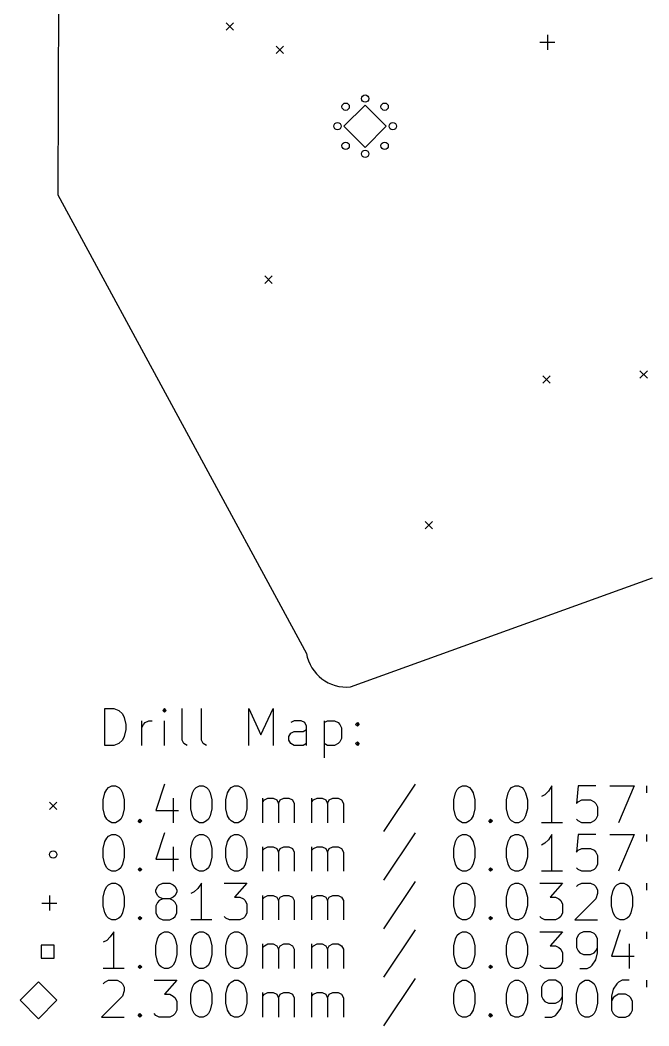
# Model space of a CAD drawing. Extents: x 80 to 219, y -168 to -27.
# Drawn here: x 80.4 to 114.6, y -167.6 to -112.9 of the extents above; entities that cross this region are included whole.
import ezdxf

# ---------------------------------------------------------------- set-up
doc = ezdxf.new("R2010")
doc.units = 0
doc.layers.add('BLACK', color=7, linetype='CONTINUOUS')

msp = doc.modelspace()

# ---------------------------------------------------------------- linework, layer by layer
at = {"layer": 'BLACK', "linetype": 'CONTINUOUS'}
for p, q in [((82.5822, -93.6361), (82.4822, -122.4361)), ((91.627472, -113.075), (92.027472, -113.475)), ((92.027472, -113.075), (91.627472, -113.475)), ((108.6758, -114.1361), (109.4886, -114.1361)), ((109.0822, -113.7297), (109.0822, -114.5425)), ((94.3354, -114.3525), (94.7354, -114.7525)), ((94.7354, -114.3525), (94.3354, -114.7525)), ((99.1761, -117.55), (98.0261, -118.7)), ((100.3261, -118.7), (99.1761, -117.55)), ((98.0261, -118.7), (99.1761, -119.85)), ((99.1761, -119.85), (100.3261, -118.7)), ((82.4822, -122.4361), (95.9822, -147.3361)), ((93.7202, -126.8366), (94.1202, -127.2366)), ((94.1202, -126.8366), (93.7202, -127.2366)), ((114.1094, -131.9943), (114.5094, -132.3943)), ((114.5094, -131.9943), (114.1094, -132.3943)), ((108.8282, -132.2643), (109.2282, -132.6643)), ((109.2282, -132.2643), (108.8282, -132.6643)), ((102.4389, -140.178), (102.8389, -140.578)), ((102.8389, -140.178), (102.4389, -140.578)), ((98.384644, -149.162984), (114.7822, -143.2361)), ((85.039968, -152.337005), (85.039968, -150.337005)), ((85.039968, -150.337005), (85.516158, -150.337005)), ((85.516158, -150.337005), (85.801873, -150.432243)), ((85.801873, -150.432243), (85.992349, -150.622719)), ((85.992349, -150.622719), (86.087587, -150.813195)), ((88.278063, -150.337005), (88.182825, -150.432243)), ((88.182825, -150.432243), (88.278063, -150.527481)), ((88.373301, -150.432243), (88.278063, -150.337005)), ((88.278063, -150.337005), (88.278063, -150.527481)), ((88.278063, -150.527481), (88.373301, -150.432243)), ((89.230444, -152.05129), (89.230444, -150.337005)), ((90.278063, -152.05129), (90.278063, -150.337005)), ((92.849492, -152.337005), (92.849492, -150.337005)), ((92.849492, -150.337005), (93.516159, -151.765576)), ((93.516159, -151.765576), (94.182825, -150.337005)), ((94.182825, -150.337005), (94.182825, -152.337005)), ((86.087587, -150.813195), (86.182825, -151.194147)), ((86.182825, -151.194147), (86.182825, -151.479862)), ((87.039968, -152.337005), (87.039968, -151.003671)), ((87.039968, -151.384624), (87.135206, -151.194147)), ((87.135206, -151.194147), (87.230444, -151.098909)), ((87.230444, -151.098909), (87.42092, -151.003671)), ((87.42092, -151.003671), (87.611397, -151.003671)), ((88.278063, -152.337005), (88.278063, -151.003671)), ((95.325682, -151.003671), (95.135206, -151.098909)), ((95.706635, -151.003671), (95.325682, -151.003671)), ((95.897111, -151.098909), (95.706635, -151.003671)), ((95.992349, -151.289386), (95.897111, -151.098909)), ((95.992349, -152.337005), (95.992349, -151.289386)), ((96.94473, -151.003671), (96.94473, -153.003671)), ((96.94473, -151.098909), (97.135206, -151.003671)), ((97.135206, -151.003671), (97.516159, -151.003671)), ((97.516159, -151.003671), (97.706635, -151.098909)), ((97.706635, -151.098909), (97.801873, -151.194147)), ((97.801873, -151.194147), (97.897111, -151.384624)), ((98.659016, -151.194147), (98.754254, -151.098909)), ((98.754254, -151.289386), (98.659016, -151.194147)), ((98.754254, -151.098909), (98.849492, -151.194147)), ((98.754254, -151.098909), (98.754254, -151.289386)), ((98.849492, -151.194147), (98.754254, -151.289386)), ((86.087587, -151.860814), (85.992349, -152.05129)), ((86.182825, -151.479862), (86.087587, -151.860814)), ((95.039968, -151.860814), (95.135206, -151.670338)), ((95.039968, -152.05129), (95.039968, -151.860814)), ((95.135206, -151.670338), (95.325682, -151.5751)), ((95.325682, -151.5751), (95.801873, -151.5751)), ((95.801873, -151.5751), (95.992349, -151.479862)), ((97.897111, -151.384624), (97.897111, -151.956052)), ((85.516158, -152.337005), (85.039968, -152.337005)), ((85.801873, -152.241767), (85.516158, -152.337005)), ((85.992349, -152.05129), (85.801873, -152.241767)), ((89.325682, -152.241767), (89.230444, -152.05129)), ((89.516158, -152.337005), (89.325682, -152.241767)), ((90.373301, -152.241767), (90.278063, -152.05129)), ((90.563777, -152.337005), (90.373301, -152.241767)), ((95.135206, -152.241767), (95.039968, -152.05129)), ((95.325682, -152.337005), (95.135206, -152.241767)), ((95.801873, -152.337005), (95.325682, -152.337005)), ((95.992349, -152.241767), (95.801873, -152.337005)), ((97.135206, -152.337005), (96.94473, -152.241767)), ((97.516159, -152.337005), (97.135206, -152.337005)), ((97.706635, -152.241767), (97.516159, -152.337005)), ((97.801873, -152.146528), (97.706635, -152.241767)), ((97.897111, -151.956052), (97.801873, -152.146528)), ((98.659016, -152.241767), (98.754254, -152.146528)), ((98.754254, -152.337005), (98.659016, -152.241767)), ((98.754254, -152.146528), (98.849492, -152.241767)), ((98.754254, -152.146528), (98.754254, -152.337005)), ((98.849492, -152.241767), (98.754254, -152.337005)), ((85.230444, -154.632243), (85.42092, -154.537005)), ((85.42092, -154.537005), (85.611397, -154.537005)), ((85.611397, -154.537005), (85.801873, -154.632243)), ((88.278063, -154.441767), (87.801873, -155.870338)), ((89.992349, -154.632243), (90.182825, -154.537005)), ((90.182825, -154.537005), (90.373302, -154.537005)), ((90.373302, -154.537005), (90.563778, -154.632243)), ((91.897111, -154.632243), (92.087587, -154.537005)), ((92.087587, -154.537005), (92.278064, -154.537005)), ((92.278064, -154.537005), (92.46854, -154.632243)), ((101.897112, -154.441767), (100.182827, -157.013195)), ((104.278065, -154.632243), (104.468541, -154.537005)), ((104.468541, -154.537005), (104.659018, -154.537005)), ((104.659018, -154.537005), (104.849494, -154.632243)), ((107.135208, -154.632243), (107.325684, -154.537005)), ((107.325684, -154.537005), (107.516161, -154.537005)), ((107.516161, -154.537005), (107.706637, -154.632243)), ((109.325684, -154.537005), (109.135208, -154.822719)), ((109.325684, -156.537005), (109.325684, -154.537005)), ((110.754256, -154.537005), (110.659018, -155.489386)), ((111.706637, -154.537005), (110.754256, -154.537005)), ((112.468542, -154.537005), (113.801875, -154.537005)), ((113.801875, -154.537005), (112.944732, -156.537005)), ((114.468542, -154.537005), (114.468542, -154.917957)), ((84.94473, -155.298909), (85.039968, -154.917957)), ((85.039968, -154.917957), (85.135206, -154.727481)), ((85.135206, -154.727481), (85.230444, -154.632243)), ((85.801873, -154.632243), (85.897111, -154.727481)), ((85.897111, -154.727481), (85.992349, -154.917957)), ((85.992349, -154.917957), (86.087587, -155.298909)), ((89.706635, -155.298909), (89.801873, -154.917957)), ((89.801873, -154.917957), (89.897111, -154.727481)), ((89.897111, -154.727481), (89.992349, -154.632243)), ((90.563778, -154.632243), (90.659016, -154.727481)), ((90.659016, -154.727481), (90.754254, -154.917957)), ((90.754254, -154.917957), (90.849492, -155.298909)), ((91.611397, -155.298909), (91.706635, -154.917957)), ((91.706635, -154.917957), (91.801873, -154.727481)), ((91.801873, -154.727481), (91.897111, -154.632243)), ((92.46854, -154.632243), (92.563778, -154.727481)), ((92.563778, -154.727481), (92.659016, -154.917957)), ((92.659016, -154.917957), (92.754254, -155.298909)), ((103.992351, -155.298909), (104.087589, -154.917957)), ((104.087589, -154.917957), (104.182827, -154.727481)), ((104.182827, -154.727481), (104.278065, -154.632243)), ((104.849494, -154.632243), (104.944732, -154.727481)), ((104.944732, -154.727481), (105.03997, -154.917957)), ((105.03997, -154.917957), (105.135208, -155.298909)), ((106.849494, -155.298909), (106.944732, -154.917957)), ((106.944732, -154.917957), (107.03997, -154.727481)), ((107.03997, -154.727481), (107.135208, -154.632243)), ((107.706637, -154.632243), (107.801875, -154.727481)), ((107.801875, -154.727481), (107.897113, -154.917957)), ((107.897113, -154.917957), (107.992351, -155.298909)), ((108.944732, -155.013195), (108.754256, -155.108433)), ((109.135208, -154.822719), (108.944732, -155.013195)), ((82.0322, -155.422167), (82.4322, -155.822167)), ((82.4322, -155.422167), (82.0322, -155.822167)), ((84.94473, -155.7751), (84.94473, -155.298909)), ((86.087587, -155.298909), (86.087587, -155.7751)), ((88.754254, -155.203671), (88.754254, -156.537005)), ((89.706635, -155.7751), (89.706635, -155.298909)), ((90.849492, -155.298909), (90.849492, -155.7751)), ((91.611397, -155.7751), (91.611397, -155.298909)), ((92.754254, -155.298909), (92.754254, -155.7751)), ((93.611397, -156.537005), (93.611397, -155.203671)), ((93.611397, -155.394147), (93.706635, -155.298909)), ((93.706635, -155.298909), (93.897111, -155.203671)), ((93.897111, -155.203671), (94.182826, -155.203671)), ((94.182826, -155.203671), (94.373302, -155.298909)), ((94.373302, -155.298909), (94.46854, -155.489386)), ((94.46854, -155.489386), (94.563778, -155.298909)), ((94.46854, -155.489386), (94.46854, -156.537005)), ((94.563778, -155.298909), (94.754254, -155.203671)), ((94.754254, -155.203671), (95.039968, -155.203671)), ((95.039968, -155.203671), (95.230445, -155.298909)), ((95.230445, -155.298909), (95.325683, -155.489386)), ((95.325683, -155.489386), (95.325683, -156.537005)), ((96.278064, -156.537005), (96.278064, -155.203671)), ((96.278064, -155.394147), (96.373302, -155.298909)), ((96.373302, -155.298909), (96.563778, -155.203671)), ((96.563778, -155.203671), (96.849493, -155.203671)), ((96.849493, -155.203671), (97.039969, -155.298909)), ((97.039969, -155.298909), (97.135207, -155.489386)), ((97.135207, -155.489386), (97.230445, -155.298909)), ((97.135207, -155.489386), (97.135207, -156.537005)), ((97.230445, -155.298909), (97.420921, -155.203671)), ((97.420921, -155.203671), (97.706635, -155.203671)), ((97.706635, -155.203671), (97.897112, -155.298909)), ((97.897112, -155.298909), (97.99235, -155.489386)), ((97.99235, -155.489386), (97.99235, -156.537005)), ((103.992351, -155.7751), (103.992351, -155.298909)), ((105.135208, -155.298909), (105.135208, -155.7751)), ((106.849494, -155.7751), (106.849494, -155.298909)), ((107.992351, -155.298909), (107.992351, -155.7751)), ((110.659018, -155.489386), (110.754256, -155.394147)), ((110.754256, -155.394147), (110.944732, -155.298909)), ((110.944732, -155.298909), (111.420923, -155.298909)), ((111.420923, -155.298909), (111.611399, -155.394147)), ((111.611399, -155.394147), (111.706637, -155.489386)), ((111.706637, -155.489386), (111.801875, -155.679862)), ((111.801875, -155.679862), (111.801875, -156.156052)), ((85.039968, -156.156052), (84.94473, -155.7751)), ((85.135206, -156.346528), (85.039968, -156.156052)), ((85.992349, -156.156052), (85.897111, -156.346528)), ((86.087587, -155.7751), (85.992349, -156.156052)), ((87.801873, -155.870338), (89.039968, -155.870338)), ((89.801873, -156.156052), (89.706635, -155.7751)), ((89.897111, -156.346528), (89.801873, -156.156052)), ((90.754254, -156.156052), (90.659016, -156.346528)), ((90.849492, -155.7751), (90.754254, -156.156052)), ((91.706635, -156.156052), (91.611397, -155.7751)), ((91.801873, -156.346528), (91.706635, -156.156052)), ((92.659016, -156.156052), (92.563778, -156.346528)), ((92.754254, -155.7751), (92.659016, -156.156052)), ((104.087589, -156.156052), (103.992351, -155.7751)), ((104.182827, -156.346528), (104.087589, -156.156052)), ((105.03997, -156.156052), (104.944732, -156.346528)), ((105.135208, -155.7751), (105.03997, -156.156052)), ((106.944732, -156.156052), (106.849494, -155.7751)), ((107.03997, -156.346528), (106.944732, -156.156052)), ((107.897113, -156.156052), (107.801875, -156.346528)), ((107.992351, -155.7751), (107.897113, -156.156052)), ((111.801875, -156.156052), (111.706637, -156.346528)), ((85.230444, -156.441767), (85.135206, -156.346528)), ((85.42092, -156.537005), (85.230444, -156.441767)), ((85.611397, -156.537005), (85.42092, -156.537005)), ((85.801873, -156.441767), (85.611397, -156.537005)), ((85.897111, -156.346528), (85.801873, -156.441767)), ((86.849492, -156.441767), (86.94473, -156.346528)), ((86.94473, -156.537005), (86.849492, -156.441767)), ((86.94473, -156.346528), (87.039968, -156.441767)), ((86.94473, -156.346528), (86.94473, -156.537005)), ((87.039968, -156.441767), (86.94473, -156.537005)), ((89.992349, -156.441767), (89.897111, -156.346528)), ((90.182825, -156.537005), (89.992349, -156.441767)), ((90.373302, -156.537005), (90.182825, -156.537005)), ((90.563778, -156.441767), (90.373302, -156.537005)), ((90.659016, -156.346528), (90.563778, -156.441767)), ((91.897111, -156.441767), (91.801873, -156.346528)), ((92.087587, -156.537005), (91.897111, -156.441767)), ((92.278064, -156.537005), (92.087587, -156.537005)), ((92.46854, -156.441767), (92.278064, -156.537005)), ((92.563778, -156.346528), (92.46854, -156.441767)), ((104.278065, -156.441767), (104.182827, -156.346528)), ((104.468541, -156.537005), (104.278065, -156.441767)), ((104.659018, -156.537005), (104.468541, -156.537005)), ((104.849494, -156.441767), (104.659018, -156.537005)), ((104.944732, -156.346528), (104.849494, -156.441767)), ((105.897113, -156.441767), (105.992351, -156.346528)), ((105.992351, -156.537005), (105.897113, -156.441767)), ((105.992351, -156.346528), (106.087589, -156.441767)), ((105.992351, -156.346528), (105.992351, -156.537005)), ((106.087589, -156.441767), (105.992351, -156.537005)), ((107.135208, -156.441767), (107.03997, -156.346528)), ((107.325684, -156.537005), (107.135208, -156.441767)), ((107.516161, -156.537005), (107.325684, -156.537005)), ((107.706637, -156.441767), (107.516161, -156.537005)), ((107.801875, -156.346528), (107.706637, -156.441767)), ((109.897113, -156.537005), (108.754256, -156.537005)), ((110.754256, -156.441767), (110.659018, -156.346528)), ((110.944732, -156.537005), (110.754256, -156.441767)), ((111.420923, -156.537005), (110.944732, -156.537005)), ((111.611399, -156.441767), (111.420923, -156.537005)), ((111.706637, -156.346528), (111.611399, -156.441767)), ((85.135206, -157.367481), (85.230444, -157.272243)), ((85.230444, -157.272243), (85.42092, -157.177005)), ((85.42092, -157.177005), (85.611397, -157.177005)), ((85.611397, -157.177005), (85.801873, -157.272243)), ((85.801873, -157.272243), (85.897111, -157.367481)), ((88.278063, -157.081767), (87.801873, -158.510338)), ((89.897111, -157.367481), (89.992349, -157.272243)), ((89.992349, -157.272243), (90.182825, -157.177005)), ((90.182825, -157.177005), (90.373302, -157.177005)), ((90.373302, -157.177005), (90.563778, -157.272243)), ((90.563778, -157.272243), (90.659016, -157.367481)), ((91.801873, -157.367481), (91.897111, -157.272243)), ((91.897111, -157.272243), (92.087587, -157.177005)), ((92.087587, -157.177005), (92.278064, -157.177005)), ((92.278064, -157.177005), (92.46854, -157.272243)), ((92.46854, -157.272243), (92.563778, -157.367481)), ((101.897112, -157.081767), (100.182827, -159.653195)), ((104.182827, -157.367481), (104.278065, -157.272243)), ((104.278065, -157.272243), (104.468541, -157.177005)), ((104.468541, -157.177005), (104.659018, -157.177005)), ((104.659018, -157.177005), (104.849494, -157.272243)), ((104.849494, -157.272243), (104.944732, -157.367481)), ((107.03997, -157.367481), (107.135208, -157.272243)), ((107.135208, -157.272243), (107.325684, -157.177005)), ((107.325684, -157.177005), (107.516161, -157.177005)), ((107.516161, -157.177005), (107.706637, -157.272243)), ((107.706637, -157.272243), (107.801875, -157.367481)), ((109.325684, -157.177005), (109.135208, -157.462719)), ((109.325684, -159.177005), (109.325684, -157.177005)), ((110.754256, -157.177005), (110.659018, -158.129386)), ((111.706637, -157.177005), (110.754256, -157.177005)), ((112.468542, -157.177005), (113.801875, -157.177005)), ((113.801875, -157.177005), (112.944732, -159.177005)), ((114.468542, -157.177005), (114.468542, -157.557957)), ((84.94473, -157.938909), (85.039968, -157.557957)), ((85.039968, -157.557957), (85.135206, -157.367481)), ((85.897111, -157.367481), (85.992349, -157.557957)), ((85.992349, -157.557957), (86.087587, -157.938909)), ((88.754254, -157.843671), (88.754254, -159.177005)), ((89.706635, -157.938909), (89.801873, -157.557957)), ((89.801873, -157.557957), (89.897111, -157.367481)), ((90.659016, -157.367481), (90.754254, -157.557957)), ((90.754254, -157.557957), (90.849492, -157.938909)), ((91.611397, -157.938909), (91.706635, -157.557957)), ((91.706635, -157.557957), (91.801873, -157.367481)), ((92.563778, -157.367481), (92.659016, -157.557957)), ((92.659016, -157.557957), (92.754254, -157.938909)), ((93.611397, -159.177005), (93.611397, -157.843671)), ((93.706635, -157.938909), (93.897111, -157.843671)), ((93.897111, -157.843671), (94.182826, -157.843671)), ((94.182826, -157.843671), (94.373302, -157.938909)), ((94.563778, -157.938909), (94.754254, -157.843671)), ((94.754254, -157.843671), (95.039968, -157.843671)), ((95.039968, -157.843671), (95.230445, -157.938909)), ((96.278064, -159.177005), (96.278064, -157.843671)), ((96.373302, -157.938909), (96.563778, -157.843671)), ((96.563778, -157.843671), (96.849493, -157.843671)), ((96.849493, -157.843671), (97.039969, -157.938909)), ((97.230445, -157.938909), (97.420921, -157.843671)), ((97.420921, -157.843671), (97.706635, -157.843671)), ((97.706635, -157.843671), (97.897112, -157.938909)), ((103.992351, -157.938909), (104.087589, -157.557957)), ((104.087589, -157.557957), (104.182827, -157.367481)), ((104.944732, -157.367481), (105.03997, -157.557957)), ((105.03997, -157.557957), (105.135208, -157.938909)), ((106.849494, -157.938909), (106.944732, -157.557957)), ((106.944732, -157.557957), (107.03997, -157.367481)), ((107.801875, -157.367481), (107.897113, -157.557957)), ((107.897113, -157.557957), (107.992351, -157.938909)), ((108.944732, -157.653195), (108.754256, -157.748433)), ((109.135208, -157.462719), (108.944732, -157.653195)), ((84.94473, -158.4151), (84.94473, -157.938909)), ((85.039968, -158.796052), (84.94473, -158.4151)), ((86.087587, -158.4151), (85.992349, -158.796052)), ((86.087587, -157.938909), (86.087587, -158.4151)), ((89.706635, -158.4151), (89.706635, -157.938909)), ((89.801873, -158.796052), (89.706635, -158.4151)), ((90.849492, -158.4151), (90.754254, -158.796052)), ((90.849492, -157.938909), (90.849492, -158.4151)), ((91.611397, -158.4151), (91.611397, -157.938909)), ((91.706635, -158.796052), (91.611397, -158.4151)), ((92.754254, -158.4151), (92.659016, -158.796052)), ((92.754254, -157.938909), (92.754254, -158.4151)), ((93.611397, -158.034147), (93.706635, -157.938909)), ((94.373302, -157.938909), (94.46854, -158.129386)), ((94.46854, -158.129386), (94.563778, -157.938909)), ((94.46854, -158.129386), (94.46854, -159.177005)), ((95.230445, -157.938909), (95.325683, -158.129386)), ((95.325683, -158.129386), (95.325683, -159.177005)), ((96.278064, -158.034147), (96.373302, -157.938909)), ((97.039969, -157.938909), (97.135207, -158.129386)), ((97.135207, -158.129386), (97.230445, -157.938909)), ((97.135207, -158.129386), (97.135207, -159.177005)), ((97.897112, -157.938909), (97.99235, -158.129386)), ((97.99235, -158.129386), (97.99235, -159.177005)), ((103.992351, -158.4151), (103.992351, -157.938909)), ((104.087589, -158.796052), (103.992351, -158.4151)), ((105.135208, -158.4151), (105.03997, -158.796052)), ((105.135208, -157.938909), (105.135208, -158.4151)), ((106.849494, -158.4151), (106.849494, -157.938909)), ((106.944732, -158.796052), (106.849494, -158.4151)), ((107.992351, -158.4151), (107.897113, -158.796052)), ((107.992351, -157.938909), (107.992351, -158.4151)), ((110.659018, -158.129386), (110.754256, -158.034147)), ((110.754256, -158.034147), (110.944732, -157.938909)), ((110.944732, -157.938909), (111.420923, -157.938909)), ((111.420923, -157.938909), (111.611399, -158.034147)), ((111.611399, -158.034147), (111.706637, -158.129386)), ((111.706637, -158.129386), (111.801875, -158.319862)), ((111.801875, -158.319862), (111.801875, -158.796052)), ((85.135206, -158.986528), (85.039968, -158.796052)), ((85.230444, -159.081767), (85.135206, -158.986528)), ((85.897111, -158.986528), (85.801873, -159.081767)), ((85.992349, -158.796052), (85.897111, -158.986528)), ((86.849492, -159.081767), (86.94473, -158.986528)), ((86.94473, -158.986528), (87.039968, -159.081767)), ((86.94473, -158.986528), (86.94473, -159.177005)), ((87.801873, -158.510338), (89.039968, -158.510338)), ((89.897111, -158.986528), (89.801873, -158.796052)), ((89.992349, -159.081767), (89.897111, -158.986528)), ((90.659016, -158.986528), (90.563778, -159.081767)), ((90.754254, -158.796052), (90.659016, -158.986528)), ((91.801873, -158.986528), (91.706635, -158.796052)), ((91.897111, -159.081767), (91.801873, -158.986528)), ((92.563778, -158.986528), (92.46854, -159.081767)), ((92.659016, -158.796052), (92.563778, -158.986528)), ((104.182827, -158.986528), (104.087589, -158.796052)), ((104.278065, -159.081767), (104.182827, -158.986528)), ((104.944732, -158.986528), (104.849494, -159.081767)), ((105.03997, -158.796052), (104.944732, -158.986528)), ((105.897113, -159.081767), (105.992351, -158.986528)), ((105.992351, -158.986528), (106.087589, -159.081767)), ((105.992351, -158.986528), (105.992351, -159.177005)), ((107.03997, -158.986528), (106.944732, -158.796052)), ((107.135208, -159.081767), (107.03997, -158.986528)), ((107.801875, -158.986528), (107.706637, -159.081767)), ((107.897113, -158.796052), (107.801875, -158.986528)), ((110.754256, -159.081767), (110.659018, -158.986528)), ((111.706637, -158.986528), (111.611399, -159.081767)), ((111.801875, -158.796052), (111.706637, -158.986528)), ((85.42092, -159.177005), (85.230444, -159.081767)), ((85.611397, -159.177005), (85.42092, -159.177005)), ((85.801873, -159.081767), (85.611397, -159.177005)), ((86.94473, -159.177005), (86.849492, -159.081767)), ((87.039968, -159.081767), (86.94473, -159.177005)), ((90.182825, -159.177005), (89.992349, -159.081767)), ((90.373302, -159.177005), (90.182825, -159.177005)), ((90.563778, -159.081767), (90.373302, -159.177005)), ((92.087587, -159.177005), (91.897111, -159.081767)), ((92.278064, -159.177005), (92.087587, -159.177005)), ((92.46854, -159.081767), (92.278064, -159.177005)), ((104.468541, -159.177005), (104.278065, -159.081767)), ((104.659018, -159.177005), (104.468541, -159.177005)), ((104.849494, -159.081767), (104.659018, -159.177005)), ((105.992351, -159.177005), (105.897113, -159.081767)), ((106.087589, -159.081767), (105.992351, -159.177005)), ((107.325684, -159.177005), (107.135208, -159.081767)), ((107.516161, -159.177005), (107.325684, -159.177005)), ((107.706637, -159.081767), (107.516161, -159.177005)), ((109.897113, -159.177005), (108.754256, -159.177005)), ((110.944732, -159.177005), (110.754256, -159.081767)), ((111.420923, -159.177005), (110.944732, -159.177005)), ((111.611399, -159.081767), (111.420923, -159.177005)), ((85.039968, -160.197957), (85.135206, -160.007481)), ((85.135206, -160.007481), (85.230444, -159.912243)), ((85.230444, -159.912243), (85.42092, -159.817005)), ((85.42092, -159.817005), (85.611397, -159.817005)), ((85.611397, -159.817005), (85.801873, -159.912243)), ((85.801873, -159.912243), (85.897111, -160.007481)), ((85.897111, -160.007481), (85.992349, -160.197957)), ((87.801873, -160.197957), (87.897111, -160.007481)), ((87.897111, -160.007481), (87.992349, -159.912243)), ((87.992349, -159.912243), (88.182825, -159.817005)), ((88.182825, -159.817005), (88.563778, -159.817005)), ((88.563778, -159.817005), (88.754254, -159.912243)), ((88.754254, -159.912243), (88.849492, -160.007481)), ((88.849492, -160.007481), (88.94473, -160.197957)), ((90.278063, -159.817005), (90.087587, -160.102719)), ((90.278063, -161.817005), (90.278063, -159.817005)), ((91.516159, -159.817005), (92.754254, -159.817005)), ((92.754254, -159.817005), (92.087587, -160.578909)), ((101.897112, -159.721767), (100.182827, -162.293195)), ((104.087589, -160.197957), (104.182827, -160.007481)), ((104.182827, -160.007481), (104.278065, -159.912243)), ((104.278065, -159.912243), (104.468541, -159.817005)), ((104.468541, -159.817005), (104.659018, -159.817005)), ((104.659018, -159.817005), (104.849494, -159.912243)), ((104.849494, -159.912243), (104.944732, -160.007481)), ((104.944732, -160.007481), (105.03997, -160.197957)), ((106.944732, -160.197957), (107.03997, -160.007481)), ((107.03997, -160.007481), (107.135208, -159.912243)), ((107.135208, -159.912243), (107.325684, -159.817005)), ((107.325684, -159.817005), (107.516161, -159.817005)), ((107.516161, -159.817005), (107.706637, -159.912243)), ((107.706637, -159.912243), (107.801875, -160.007481)), ((107.801875, -160.007481), (107.897113, -160.197957)), ((108.659018, -159.817005), (109.897113, -159.817005)), ((109.897113, -159.817005), (109.230446, -160.578909)), ((110.659018, -160.007481), (110.754256, -159.912243)), ((110.754256, -159.912243), (110.944732, -159.817005)), ((110.944732, -159.817005), (111.420923, -159.817005)), ((111.420923, -159.817005), (111.611399, -159.912243)), ((111.611399, -159.912243), (111.706637, -160.007481)), ((111.706637, -160.007481), (111.801875, -160.197957)), ((112.659018, -160.197957), (112.754256, -160.007481)), ((112.754256, -160.007481), (112.849494, -159.912243)), ((112.849494, -159.912243), (113.03997, -159.817005)), ((113.03997, -159.817005), (113.230447, -159.817005)), ((113.230447, -159.817005), (113.420923, -159.912243)), ((113.420923, -159.912243), (113.516161, -160.007481)), ((113.516161, -160.007481), (113.611399, -160.197957)), ((114.468542, -159.817005), (114.468542, -160.197957)), ((82.0258, -160.495767), (82.0258, -161.308567)), ((84.94473, -160.578909), (85.039968, -160.197957)), ((84.94473, -161.0551), (84.94473, -160.578909)), ((85.992349, -160.197957), (86.087587, -160.578909)), ((86.087587, -160.578909), (86.087587, -161.0551)), ((87.801873, -160.293195), (87.801873, -160.197957)), ((87.897111, -160.483671), (87.801873, -160.293195)), ((87.992349, -160.578909), (87.897111, -160.483671)), ((88.182825, -160.674147), (87.992349, -160.578909)), ((88.754254, -160.578909), (88.563778, -160.674147)), ((88.849492, -160.483671), (88.754254, -160.578909)), ((88.94473, -160.293195), (88.849492, -160.483671)), ((88.94473, -160.197957), (88.94473, -160.293195)), ((89.897111, -160.293195), (89.706635, -160.388433)), ((90.087587, -160.102719), (89.897111, -160.293195)), ((92.087587, -160.578909), (92.373302, -160.578909)), ((92.373302, -160.578909), (92.563778, -160.674147)), ((93.611397, -161.817005), (93.611397, -160.483671)), ((93.611397, -160.674147), (93.706635, -160.578909)), ((93.706635, -160.578909), (93.897111, -160.483671)), ((93.897111, -160.483671), (94.182826, -160.483671)), ((94.182826, -160.483671), (94.373302, -160.578909)), ((94.373302, -160.578909), (94.46854, -160.769386)), ((94.46854, -160.769386), (94.563778, -160.578909)), ((94.563778, -160.578909), (94.754254, -160.483671)), ((94.754254, -160.483671), (95.039968, -160.483671)), ((95.039968, -160.483671), (95.230445, -160.578909)), ((95.230445, -160.578909), (95.325683, -160.769386)), ((96.278064, -161.817005), (96.278064, -160.483671)), ((96.278064, -160.674147), (96.373302, -160.578909)), ((96.373302, -160.578909), (96.563778, -160.483671)), ((96.563778, -160.483671), (96.849493, -160.483671)), ((96.849493, -160.483671), (97.039969, -160.578909)), ((97.039969, -160.578909), (97.135207, -160.769386)), ((97.135207, -160.769386), (97.230445, -160.578909)), ((97.230445, -160.578909), (97.420921, -160.483671)), ((97.420921, -160.483671), (97.706635, -160.483671)), ((97.706635, -160.483671), (97.897112, -160.578909)), ((97.897112, -160.578909), (97.99235, -160.769386)), ((103.992351, -160.578909), (104.087589, -160.197957)), ((103.992351, -161.0551), (103.992351, -160.578909)), ((105.03997, -160.197957), (105.135208, -160.578909)), ((105.135208, -160.578909), (105.135208, -161.0551)), ((106.849494, -160.578909), (106.944732, -160.197957)), ((106.849494, -161.0551), (106.849494, -160.578909)), ((107.897113, -160.197957), (107.992351, -160.578909)), ((107.992351, -160.578909), (107.992351, -161.0551)), ((109.230446, -160.578909), (109.516161, -160.578909)), ((109.516161, -160.578909), (109.706637, -160.674147)), ((111.801875, -160.388433), (111.706637, -160.674147)), ((111.801875, -160.197957), (111.801875, -160.388433)), ((112.56378, -160.578909), (112.659018, -160.197957)), ((112.56378, -161.0551), (112.56378, -160.578909)), ((113.611399, -160.197957), (113.706637, -160.578909)), ((113.706637, -160.578909), (113.706637, -161.0551)), ((81.6194, -160.902167), (82.4322, -160.902167)), ((85.039968, -161.436052), (84.94473, -161.0551)), ((86.087587, -161.0551), (85.992349, -161.436052)), ((87.897111, -160.864624), (87.801873, -161.0551)), ((87.801873, -161.0551), (87.801873, -161.436052)), ((87.992349, -160.769386), (87.897111, -160.864624)), ((88.182825, -160.674147), (87.992349, -160.769386)), ((88.563778, -160.674147), (88.182825, -160.674147)), ((88.754254, -160.769386), (88.563778, -160.674147)), ((88.849492, -160.864624), (88.754254, -160.769386)), ((88.94473, -161.0551), (88.849492, -160.864624)), ((88.94473, -161.436052), (88.94473, -161.0551)), ((92.563778, -160.674147), (92.659016, -160.769386)), ((92.659016, -160.769386), (92.754254, -160.959862)), ((92.754254, -160.959862), (92.754254, -161.436052)), ((94.46854, -160.769386), (94.46854, -161.817005)), ((95.325683, -160.769386), (95.325683, -161.817005)), ((97.135207, -160.769386), (97.135207, -161.817005)), ((97.99235, -160.769386), (97.99235, -161.817005)), ((104.087589, -161.436052), (103.992351, -161.0551)), ((105.135208, -161.0551), (105.03997, -161.436052)), ((106.944732, -161.436052), (106.849494, -161.0551)), ((107.992351, -161.0551), (107.897113, -161.436052)), ((109.706637, -160.674147), (109.801875, -160.769386)), ((109.801875, -160.769386), (109.897113, -160.959862)), ((109.897113, -160.959862), (109.897113, -161.436052)), ((111.706637, -160.674147), (110.56378, -161.817005)), ((112.659018, -161.436052), (112.56378, -161.0551)), ((113.706637, -161.0551), (113.611399, -161.436052)), ((85.135206, -161.626528), (85.039968, -161.436052)), ((85.230444, -161.721767), (85.135206, -161.626528)), ((85.42092, -161.817005), (85.230444, -161.721767)), ((85.801873, -161.721767), (85.611397, -161.817005)), ((85.897111, -161.626528), (85.801873, -161.721767)), ((85.992349, -161.436052), (85.897111, -161.626528)), ((86.849492, -161.721767), (86.94473, -161.626528)), ((86.94473, -161.817005), (86.849492, -161.721767)), ((86.94473, -161.626528), (87.039968, -161.721767)), ((86.94473, -161.626528), (86.94473, -161.817005)), ((87.039968, -161.721767), (86.94473, -161.817005)), ((87.801873, -161.436052), (87.897111, -161.626528)), ((87.897111, -161.626528), (87.992349, -161.721767)), ((87.992349, -161.721767), (88.182825, -161.817005)), ((88.563778, -161.817005), (88.754254, -161.721767)), ((88.754254, -161.721767), (88.849492, -161.626528)), ((88.849492, -161.626528), (88.94473, -161.436052)), ((91.611397, -161.721767), (91.516159, -161.626528)), ((91.801873, -161.817005), (91.611397, -161.721767)), ((92.563778, -161.721767), (92.373302, -161.817005)), ((92.659016, -161.626528), (92.563778, -161.721767)), ((92.754254, -161.436052), (92.659016, -161.626528)), ((104.182827, -161.626528), (104.087589, -161.436052)), ((104.278065, -161.721767), (104.182827, -161.626528)), ((104.468541, -161.817005), (104.278065, -161.721767)), ((104.849494, -161.721767), (104.659018, -161.817005)), ((104.944732, -161.626528), (104.849494, -161.721767)), ((105.03997, -161.436052), (104.944732, -161.626528)), ((105.897113, -161.721767), (105.992351, -161.626528)), ((105.992351, -161.817005), (105.897113, -161.721767)), ((105.992351, -161.626528), (106.087589, -161.721767)), ((105.992351, -161.626528), (105.992351, -161.817005)), ((106.087589, -161.721767), (105.992351, -161.817005)), ((107.03997, -161.626528), (106.944732, -161.436052)), ((107.135208, -161.721767), (107.03997, -161.626528)), ((107.325684, -161.817005), (107.135208, -161.721767)), ((107.706637, -161.721767), (107.516161, -161.817005)), ((107.801875, -161.626528), (107.706637, -161.721767)), ((107.897113, -161.436052), (107.801875, -161.626528)), ((108.754256, -161.721767), (108.659018, -161.626528)), ((108.944732, -161.817005), (108.754256, -161.721767)), ((109.706637, -161.721767), (109.516161, -161.817005)), ((109.801875, -161.626528), (109.706637, -161.721767)), ((109.897113, -161.436052), (109.801875, -161.626528)), ((112.754256, -161.626528), (112.659018, -161.436052)), ((112.849494, -161.721767), (112.754256, -161.626528)), ((113.03997, -161.817005), (112.849494, -161.721767)), ((113.420923, -161.721767), (113.230447, -161.817005)), ((113.516161, -161.626528), (113.420923, -161.721767)), ((113.611399, -161.436052), (113.516161, -161.626528)), ((85.611397, -161.817005), (85.42092, -161.817005)), ((88.182825, -161.817005), (88.563778, -161.817005)), ((90.849492, -161.817005), (89.706635, -161.817005)), ((92.373302, -161.817005), (91.801873, -161.817005)), ((104.659018, -161.817005), (104.468541, -161.817005)), ((107.516161, -161.817005), (107.325684, -161.817005)), ((109.516161, -161.817005), (108.944732, -161.817005)), ((110.56378, -161.817005), (111.801875, -161.817005)), ((113.230447, -161.817005), (113.03997, -161.817005)), ((85.325682, -162.742719), (85.135206, -162.933195)), ((85.516158, -162.457005), (85.325682, -162.742719)), ((85.516158, -164.457005), (85.516158, -162.457005)), ((87.897111, -162.837957), (87.992349, -162.647481)), ((87.992349, -162.647481), (88.087587, -162.552243)), ((88.087587, -162.552243), (88.278063, -162.457005)), ((88.278063, -162.457005), (88.46854, -162.457005)), ((88.46854, -162.457005), (88.659016, -162.552243)), ((88.659016, -162.552243), (88.754254, -162.647481)), ((88.754254, -162.647481), (88.849492, -162.837957)), ((89.801873, -162.837957), (89.897111, -162.647481)), ((89.897111, -162.647481), (89.992349, -162.552243)), ((89.992349, -162.552243), (90.182825, -162.457005)), ((90.182825, -162.457005), (90.373302, -162.457005)), ((90.373302, -162.457005), (90.563778, -162.552243)), ((90.563778, -162.552243), (90.659016, -162.647481)), ((90.659016, -162.647481), (90.754254, -162.837957)), ((91.706635, -162.837957), (91.801873, -162.647481)), ((91.801873, -162.647481), (91.897111, -162.552243)), ((91.897111, -162.552243), (92.087587, -162.457005)), ((92.087587, -162.457005), (92.278064, -162.457005)), ((92.278064, -162.457005), (92.46854, -162.552243)), ((92.46854, -162.552243), (92.563778, -162.647481)), ((92.563778, -162.647481), (92.659016, -162.837957)), ((101.897112, -162.361767), (100.182827, -164.933195)), ((104.087589, -162.837957), (104.182827, -162.647481)), ((104.182827, -162.647481), (104.278065, -162.552243)), ((104.278065, -162.552243), (104.468541, -162.457005)), ((104.468541, -162.457005), (104.659018, -162.457005)), ((104.659018, -162.457005), (104.849494, -162.552243)), ((104.849494, -162.552243), (104.944732, -162.647481)), ((104.944732, -162.647481), (105.03997, -162.837957)), ((106.944732, -162.837957), (107.03997, -162.647481)), ((107.03997, -162.647481), (107.135208, -162.552243)), ((107.135208, -162.552243), (107.325684, -162.457005)), ((107.325684, -162.457005), (107.516161, -162.457005)), ((107.516161, -162.457005), (107.706637, -162.552243)), ((107.706637, -162.552243), (107.801875, -162.647481)), ((107.801875, -162.647481), (107.897113, -162.837957)), ((108.659018, -162.457005), (109.897113, -162.457005)), ((109.897113, -162.457005), (109.230446, -163.218909)), ((110.754256, -162.647481), (110.659018, -162.837957)), ((110.849494, -162.552243), (110.754256, -162.647481)), ((111.03997, -162.457005), (110.849494, -162.552243)), ((111.420923, -162.457005), (111.03997, -162.457005)), ((111.611399, -162.552243), (111.420923, -162.457005)), ((111.706637, -162.647481), (111.611399, -162.552243)), ((111.801875, -162.837957), (111.706637, -162.647481)), ((113.03997, -162.361767), (112.56378, -163.790338)), ((114.468542, -162.457005), (114.468542, -162.837957)), ((82.285757, -163.18861), (81.578643, -163.18861)), ((81.578643, -163.18861), (81.578643, -163.895724)), ((82.285757, -163.895724), (82.285757, -163.18861)), ((85.135206, -162.933195), (84.94473, -163.028433)), ((87.801873, -163.218909), (87.897111, -162.837957)), ((87.801873, -163.6951), (87.801873, -163.218909)), ((88.849492, -162.837957), (88.94473, -163.218909)), ((88.94473, -163.218909), (88.94473, -163.6951)), ((89.706635, -163.218909), (89.801873, -162.837957)), ((89.706635, -163.6951), (89.706635, -163.218909)), ((90.754254, -162.837957), (90.849492, -163.218909)), ((90.849492, -163.218909), (90.849492, -163.6951)), ((91.611397, -163.218909), (91.706635, -162.837957)), ((91.611397, -163.6951), (91.611397, -163.218909)), ((92.659016, -162.837957), (92.754254, -163.218909)), ((92.754254, -163.218909), (92.754254, -163.6951)), ((93.611397, -164.457005), (93.611397, -163.123671)), ((93.611397, -163.314147), (93.706635, -163.218909)), ((93.706635, -163.218909), (93.897111, -163.123671)), ((93.897111, -163.123671), (94.182826, -163.123671)), ((94.182826, -163.123671), (94.373302, -163.218909)), ((94.373302, -163.218909), (94.46854, -163.409386)), ((94.46854, -163.409386), (94.563778, -163.218909)), ((94.563778, -163.218909), (94.754254, -163.123671)), ((94.754254, -163.123671), (95.039968, -163.123671)), ((95.039968, -163.123671), (95.230445, -163.218909)), ((95.230445, -163.218909), (95.325683, -163.409386)), ((96.278064, -164.457005), (96.278064, -163.123671)), ((96.278064, -163.314147), (96.373302, -163.218909)), ((96.373302, -163.218909), (96.563778, -163.123671)), ((96.563778, -163.123671), (96.849493, -163.123671)), ((96.849493, -163.123671), (97.039969, -163.218909)), ((97.039969, -163.218909), (97.135207, -163.409386)), ((97.135207, -163.409386), (97.230445, -163.218909)), ((97.230445, -163.218909), (97.420921, -163.123671)), ((97.420921, -163.123671), (97.706635, -163.123671)), ((97.706635, -163.123671), (97.897112, -163.218909)), ((97.897112, -163.218909), (97.99235, -163.409386)), ((103.992351, -163.218909), (104.087589, -162.837957)), ((103.992351, -163.6951), (103.992351, -163.218909)), ((105.03997, -162.837957), (105.135208, -163.218909)), ((105.135208, -163.218909), (105.135208, -163.6951)), ((106.849494, -163.218909), (106.944732, -162.837957)), ((106.849494, -163.6951), (106.849494, -163.218909)), ((107.897113, -162.837957), (107.992351, -163.218909)), ((107.992351, -163.218909), (107.992351, -163.6951)), ((109.230446, -163.218909), (109.516161, -163.218909)), ((109.516161, -163.218909), (109.706637, -163.314147)), ((109.706637, -163.314147), (109.801875, -163.409386)), ((110.659018, -162.837957), (110.659018, -163.314147)), ((110.659018, -163.314147), (110.754256, -163.504624)), ((111.706637, -163.504624), (111.801875, -163.314147)), ((111.801875, -163.599862), (111.801875, -162.837957)), ((113.516161, -163.123671), (113.516161, -164.457005)), ((81.578643, -163.895724), (82.285757, -163.895724)), ((87.897111, -164.076052), (87.801873, -163.6951)), ((88.94473, -163.6951), (88.849492, -164.076052)), ((89.801873, -164.076052), (89.706635, -163.6951)), ((90.849492, -163.6951), (90.754254, -164.076052)), ((91.706635, -164.076052), (91.611397, -163.6951)), ((92.754254, -163.6951), (92.659016, -164.076052)), ((94.46854, -163.409386), (94.46854, -164.457005)), ((95.325683, -163.409386), (95.325683, -164.457005)), ((97.135207, -163.409386), (97.135207, -164.457005)), ((97.99235, -163.409386), (97.99235, -164.457005)), ((104.087589, -164.076052), (103.992351, -163.6951)), ((105.135208, -163.6951), (105.03997, -164.076052)), ((106.944732, -164.076052), (106.849494, -163.6951)), ((107.992351, -163.6951), (107.897113, -164.076052)), ((109.801875, -163.409386), (109.897113, -163.599862)), ((109.897113, -163.599862), (109.897113, -164.076052)), ((110.754256, -163.504624), (110.849494, -163.599862)), ((110.849494, -163.599862), (111.03997, -163.6951)), ((111.03997, -163.6951), (111.420923, -163.6951)), ((111.420923, -163.6951), (111.611399, -163.599862)), ((111.611399, -163.599862), (111.706637, -163.504624)), ((111.706637, -163.980814), (111.801875, -163.599862)), ((112.56378, -163.790338), (113.801875, -163.790338)), ((86.087587, -164.457005), (84.94473, -164.457005)), ((86.849492, -164.361767), (86.94473, -164.266528)), ((86.94473, -164.457005), (86.849492, -164.361767)), ((86.94473, -164.266528), (87.039968, -164.361767)), ((86.94473, -164.266528), (86.94473, -164.457005)), ((87.039968, -164.361767), (86.94473, -164.457005)), ((87.992349, -164.266528), (87.897111, -164.076052)), ((88.087587, -164.361767), (87.992349, -164.266528)), ((88.278063, -164.457005), (88.087587, -164.361767)), ((88.46854, -164.457005), (88.278063, -164.457005)), ((88.659016, -164.361767), (88.46854, -164.457005)), ((88.754254, -164.266528), (88.659016, -164.361767)), ((88.849492, -164.076052), (88.754254, -164.266528)), ((89.897111, -164.266528), (89.801873, -164.076052)), ((89.992349, -164.361767), (89.897111, -164.266528)), ((90.182825, -164.457005), (89.992349, -164.361767)), ((90.373302, -164.457005), (90.182825, -164.457005)), ((90.563778, -164.361767), (90.373302, -164.457005)), ((90.659016, -164.266528), (90.563778, -164.361767)), ((90.754254, -164.076052), (90.659016, -164.266528)), ((91.801873, -164.266528), (91.706635, -164.076052)), ((91.897111, -164.361767), (91.801873, -164.266528)), ((92.087587, -164.457005), (91.897111, -164.361767)), ((92.278064, -164.457005), (92.087587, -164.457005)), ((92.46854, -164.361767), (92.278064, -164.457005)), ((92.563778, -164.266528), (92.46854, -164.361767)), ((92.659016, -164.076052), (92.563778, -164.266528)), ((104.182827, -164.266528), (104.087589, -164.076052)), ((104.278065, -164.361767), (104.182827, -164.266528)), ((104.468541, -164.457005), (104.278065, -164.361767)), ((104.659018, -164.457005), (104.468541, -164.457005)), ((104.849494, -164.361767), (104.659018, -164.457005)), ((104.944732, -164.266528), (104.849494, -164.361767)), ((105.03997, -164.076052), (104.944732, -164.266528)), ((105.897113, -164.361767), (105.992351, -164.266528)), ((105.992351, -164.457005), (105.897113, -164.361767)), ((105.992351, -164.266528), (106.087589, -164.361767)), ((105.992351, -164.266528), (105.992351, -164.457005)), ((106.087589, -164.361767), (105.992351, -164.457005)), ((107.03997, -164.266528), (106.944732, -164.076052)), ((107.135208, -164.361767), (107.03997, -164.266528)), ((107.325684, -164.457005), (107.135208, -164.361767)), ((107.516161, -164.457005), (107.325684, -164.457005)), ((107.706637, -164.361767), (107.516161, -164.457005)), ((107.801875, -164.266528), (107.706637, -164.361767)), ((107.897113, -164.076052), (107.801875, -164.266528)), ((108.754256, -164.361767), (108.659018, -164.266528)), ((108.944732, -164.457005), (108.754256, -164.361767)), ((109.516161, -164.457005), (108.944732, -164.457005)), ((109.706637, -164.361767), (109.516161, -164.457005)), ((109.801875, -164.266528), (109.706637, -164.361767)), ((109.897113, -164.076052), (109.801875, -164.266528)), ((110.849494, -164.457005), (111.230446, -164.457005)), ((111.230446, -164.457005), (111.420923, -164.361767)), ((111.420923, -164.361767), (111.516161, -164.266528)), ((111.516161, -164.266528), (111.706637, -163.980814)), ((101.897112, -165.001767), (100.182827, -167.573195)), ((81.4322, -165.182167), (80.4322, -166.182167)), ((82.4322, -166.182167), (81.4322, -165.182167)), ((84.94473, -165.287481), (85.039968, -165.192243)), ((85.039968, -165.192243), (85.230444, -165.097005)), ((85.230444, -165.097005), (85.706635, -165.097005)), ((85.706635, -165.097005), (85.897111, -165.192243)), ((85.897111, -165.192243), (85.992349, -165.287481)), ((85.992349, -165.287481), (86.087587, -165.477957)), ((86.087587, -165.477957), (86.087587, -165.668433)), ((87.706635, -165.097005), (88.94473, -165.097005)), ((88.94473, -165.097005), (88.278063, -165.858909)), ((89.706635, -165.858909), (89.801873, -165.477957)), ((89.801873, -165.477957), (89.897111, -165.287481)), ((89.897111, -165.287481), (89.992349, -165.192243)), ((89.992349, -165.192243), (90.182825, -165.097005)), ((90.182825, -165.097005), (90.373302, -165.097005)), ((90.373302, -165.097005), (90.563778, -165.192243)), ((90.563778, -165.192243), (90.659016, -165.287481)), ((90.659016, -165.287481), (90.754254, -165.477957)), ((90.754254, -165.477957), (90.849492, -165.858909)), ((91.611397, -165.858909), (91.706635, -165.477957)), ((91.706635, -165.477957), (91.801873, -165.287481)), ((91.801873, -165.287481), (91.897111, -165.192243)), ((91.897111, -165.192243), (92.087587, -165.097005)), ((92.087587, -165.097005), (92.278064, -165.097005)), ((92.278064, -165.097005), (92.46854, -165.192243)), ((92.46854, -165.192243), (92.563778, -165.287481)), ((92.563778, -165.287481), (92.659016, -165.477957)), ((92.659016, -165.477957), (92.754254, -165.858909)), ((103.992351, -165.858909), (104.087589, -165.477957)), ((104.087589, -165.477957), (104.182827, -165.287481)), ((104.182827, -165.287481), (104.278065, -165.192243)), ((104.278065, -165.192243), (104.468541, -165.097005)), ((104.468541, -165.097005), (104.659018, -165.097005)), ((104.659018, -165.097005), (104.849494, -165.192243)), ((104.849494, -165.192243), (104.944732, -165.287481)), ((104.944732, -165.287481), (105.03997, -165.477957)), ((105.03997, -165.477957), (105.135208, -165.858909)), ((106.849494, -165.858909), (106.944732, -165.477957)), ((106.944732, -165.477957), (107.03997, -165.287481)), ((107.03997, -165.287481), (107.135208, -165.192243)), ((107.135208, -165.192243), (107.325684, -165.097005)), ((107.325684, -165.097005), (107.516161, -165.097005)), ((107.516161, -165.097005), (107.706637, -165.192243)), ((107.706637, -165.192243), (107.801875, -165.287481)), ((107.801875, -165.287481), (107.897113, -165.477957)), ((107.897113, -165.477957), (107.992351, -165.858909)), ((108.849494, -165.287481), (108.754256, -165.477957)), ((108.754256, -165.477957), (108.754256, -165.954147)), ((108.944732, -165.192243), (108.849494, -165.287481)), ((109.135208, -165.097005), (108.944732, -165.192243)), ((109.516161, -165.097005), (109.135208, -165.097005)), ((109.706637, -165.192243), (109.516161, -165.097005)), ((109.801875, -165.287481), (109.706637, -165.192243)), ((109.897113, -165.477957), (109.801875, -165.287481)), ((109.897113, -166.239862), (109.897113, -165.477957)), ((110.659018, -165.858909), (110.754256, -165.477957)), ((110.754256, -165.477957), (110.849494, -165.287481)), ((110.849494, -165.287481), (110.944732, -165.192243)), ((110.944732, -165.192243), (111.135208, -165.097005)), ((111.135208, -165.097005), (111.325685, -165.097005)), ((111.325685, -165.097005), (111.516161, -165.192243)), ((111.516161, -165.192243), (111.611399, -165.287481)), ((111.611399, -165.287481), (111.706637, -165.477957)), ((111.706637, -165.477957), (111.801875, -165.858909)), ((112.849494, -165.287481), (112.659018, -165.573195)), ((112.944732, -165.192243), (112.849494, -165.287481)), ((113.135208, -165.097005), (112.944732, -165.192243)), ((113.516161, -165.097005), (113.135208, -165.097005)), ((114.468542, -165.097005), (114.468542, -165.477957)), ((85.992349, -165.954147), (84.849492, -167.097005)), ((86.087587, -165.668433), (85.992349, -165.954147)), ((88.278063, -165.858909), (88.563778, -165.858909)), ((88.563778, -165.858909), (88.754254, -165.954147)), ((88.754254, -165.954147), (88.849492, -166.049386)), ((88.849492, -166.049386), (88.94473, -166.239862)), ((89.706635, -166.3351), (89.706635, -165.858909)), ((90.849492, -165.858909), (90.849492, -166.3351)), ((91.611397, -166.3351), (91.611397, -165.858909)), ((92.754254, -165.858909), (92.754254, -166.3351)), ((93.611397, -167.097005), (93.611397, -165.763671)), ((93.611397, -165.954147), (93.706635, -165.858909)), ((93.706635, -165.858909), (93.897111, -165.763671)), ((93.897111, -165.763671), (94.182826, -165.763671)), ((94.182826, -165.763671), (94.373302, -165.858909)), ((94.373302, -165.858909), (94.46854, -166.049386)), ((94.46854, -166.049386), (94.563778, -165.858909)), ((94.46854, -166.049386), (94.46854, -167.097005)), ((94.563778, -165.858909), (94.754254, -165.763671)), ((94.754254, -165.763671), (95.039968, -165.763671)), ((95.039968, -165.763671), (95.230445, -165.858909)), ((95.230445, -165.858909), (95.325683, -166.049386)), ((95.325683, -166.049386), (95.325683, -167.097005)), ((96.278064, -167.097005), (96.278064, -165.763671)), ((96.278064, -165.954147), (96.373302, -165.858909)), ((96.373302, -165.858909), (96.563778, -165.763671)), ((96.563778, -165.763671), (96.849493, -165.763671)), ((96.849493, -165.763671), (97.039969, -165.858909)), ((97.039969, -165.858909), (97.135207, -166.049386)), ((97.135207, -166.049386), (97.230445, -165.858909)), ((97.135207, -166.049386), (97.135207, -167.097005)), ((97.230445, -165.858909), (97.420921, -165.763671)), ((97.420921, -165.763671), (97.706635, -165.763671)), ((97.706635, -165.763671), (97.897112, -165.858909)), ((97.897112, -165.858909), (97.99235, -166.049386)), ((97.99235, -166.049386), (97.99235, -167.097005)), ((103.992351, -166.3351), (103.992351, -165.858909)), ((105.135208, -165.858909), (105.135208, -166.3351)), ((106.849494, -166.3351), (106.849494, -165.858909)), ((107.992351, -165.858909), (107.992351, -166.3351)), ((108.754256, -165.954147), (108.849494, -166.144624)), ((109.801875, -166.144624), (109.897113, -165.954147)), ((110.659018, -166.3351), (110.659018, -165.858909)), ((111.801875, -165.858909), (111.801875, -166.3351)), ((112.659018, -165.573195), (112.56378, -165.954147)), ((112.56378, -165.954147), (112.56378, -166.716052)), ((112.659018, -166.049386), (112.56378, -166.239862)), ((112.754256, -165.954147), (112.659018, -166.049386)), ((112.944732, -165.858909), (112.754256, -165.954147)), ((113.325685, -165.858909), (112.944732, -165.858909)), ((113.516161, -165.954147), (113.325685, -165.858909)), ((113.611399, -166.049386), (113.516161, -165.954147)), ((113.706637, -166.239862), (113.611399, -166.049386)), ((80.4322, -166.182167), (81.4322, -167.182167)), ((81.4322, -167.182167), (82.4322, -166.182167)), ((88.94473, -166.239862), (88.94473, -166.716052)), ((89.801873, -166.716052), (89.706635, -166.3351)), ((90.849492, -166.3351), (90.754254, -166.716052)), ((91.706635, -166.716052), (91.611397, -166.3351)), ((92.754254, -166.3351), (92.659016, -166.716052)), ((104.087589, -166.716052), (103.992351, -166.3351)), ((105.135208, -166.3351), (105.03997, -166.716052)), ((106.944732, -166.716052), (106.849494, -166.3351)), ((107.992351, -166.3351), (107.897113, -166.716052)), ((108.849494, -166.144624), (108.944732, -166.239862)), ((108.944732, -166.239862), (109.135208, -166.3351)), ((109.135208, -166.3351), (109.516161, -166.3351)), ((109.516161, -166.3351), (109.706637, -166.239862)), ((109.611399, -166.906528), (109.801875, -166.620814)), ((109.706637, -166.239862), (109.801875, -166.144624)), ((109.801875, -166.620814), (109.897113, -166.239862)), ((110.754256, -166.716052), (110.659018, -166.3351)), ((111.801875, -166.3351), (111.706637, -166.716052)), ((113.706637, -166.716052), (113.706637, -166.239862)), ((84.849492, -167.097005), (86.087587, -167.097005)), ((86.849492, -167.001767), (86.94473, -166.906528)), ((86.94473, -167.097005), (86.849492, -167.001767)), ((86.94473, -166.906528), (87.039968, -167.001767)), ((86.94473, -166.906528), (86.94473, -167.097005)), ((87.039968, -167.001767), (86.94473, -167.097005)), ((87.801873, -167.001767), (87.706635, -166.906528)), ((87.992349, -167.097005), (87.801873, -167.001767)), ((88.563778, -167.097005), (87.992349, -167.097005)), ((88.754254, -167.001767), (88.563778, -167.097005)), ((88.849492, -166.906528), (88.754254, -167.001767)), ((88.94473, -166.716052), (88.849492, -166.906528)), ((89.897111, -166.906528), (89.801873, -166.716052)), ((89.992349, -167.001767), (89.897111, -166.906528)), ((90.182825, -167.097005), (89.992349, -167.001767)), ((90.373302, -167.097005), (90.182825, -167.097005)), ((90.563778, -167.001767), (90.373302, -167.097005)), ((90.659016, -166.906528), (90.563778, -167.001767)), ((90.754254, -166.716052), (90.659016, -166.906528)), ((91.801873, -166.906528), (91.706635, -166.716052)), ((91.897111, -167.001767), (91.801873, -166.906528)), ((92.087587, -167.097005), (91.897111, -167.001767)), ((92.278064, -167.097005), (92.087587, -167.097005)), ((92.46854, -167.001767), (92.278064, -167.097005)), ((92.563778, -166.906528), (92.46854, -167.001767)), ((92.659016, -166.716052), (92.563778, -166.906528)), ((104.182827, -166.906528), (104.087589, -166.716052)), ((104.278065, -167.001767), (104.182827, -166.906528)), ((104.468541, -167.097005), (104.278065, -167.001767)), ((104.659018, -167.097005), (104.468541, -167.097005)), ((104.849494, -167.001767), (104.659018, -167.097005)), ((104.944732, -166.906528), (104.849494, -167.001767)), ((105.03997, -166.716052), (104.944732, -166.906528)), ((105.897113, -167.001767), (105.992351, -166.906528)), ((105.992351, -167.097005), (105.897113, -167.001767)), ((105.992351, -166.906528), (106.087589, -167.001767)), ((105.992351, -166.906528), (105.992351, -167.097005)), ((106.087589, -167.001767), (105.992351, -167.097005)), ((107.03997, -166.906528), (106.944732, -166.716052)), ((107.135208, -167.001767), (107.03997, -166.906528)), ((107.325684, -167.097005), (107.135208, -167.001767)), ((107.516161, -167.097005), (107.325684, -167.097005)), ((107.706637, -167.001767), (107.516161, -167.097005)), ((107.801875, -166.906528), (107.706637, -167.001767)), ((107.897113, -166.716052), (107.801875, -166.906528)), ((108.944732, -167.097005), (109.325684, -167.097005)), ((109.325684, -167.097005), (109.516161, -167.001767)), ((109.516161, -167.001767), (109.611399, -166.906528)), ((110.849494, -166.906528), (110.754256, -166.716052)), ((110.944732, -167.001767), (110.849494, -166.906528)), ((111.135208, -167.097005), (110.944732, -167.001767)), ((111.325685, -167.097005), (111.135208, -167.097005)), ((111.516161, -167.001767), (111.325685, -167.097005)), ((111.611399, -166.906528), (111.516161, -167.001767)), ((111.706637, -166.716052), (111.611399, -166.906528)), ((112.56378, -166.716052), (112.659018, -166.906528)), ((112.659018, -166.906528), (112.754256, -167.001767)), ((112.754256, -167.001767), (112.944732, -167.097005)), ((112.944732, -167.097005), (113.325685, -167.097005)), ((113.325685, -167.097005), (113.516161, -167.001767)), ((113.516161, -167.001767), (113.611399, -166.906528)), ((113.611399, -166.906528), (113.706637, -166.716052))]:
    msp.add_line(p, q, dxfattribs=at)
at = {"layer": 'BLACK'}
for centre in [(98.1161, -117.64), (99.1761, -117.2), (100.2361, -117.64), (97.6761, -118.7), (100.6761, -118.7), (98.1161, -119.76), (100.2361, -119.76), (99.1761, -120.2), (82.2322, -158.262167)]:
    msp.add_circle(centre, 0.2, dxfattribs=at)
msp.add_arc((98.1822, -146.9361), 2.236067, -169.69515, -84.8055721, dxfattribs=at)

doc.saveas('drawing.dxf')
